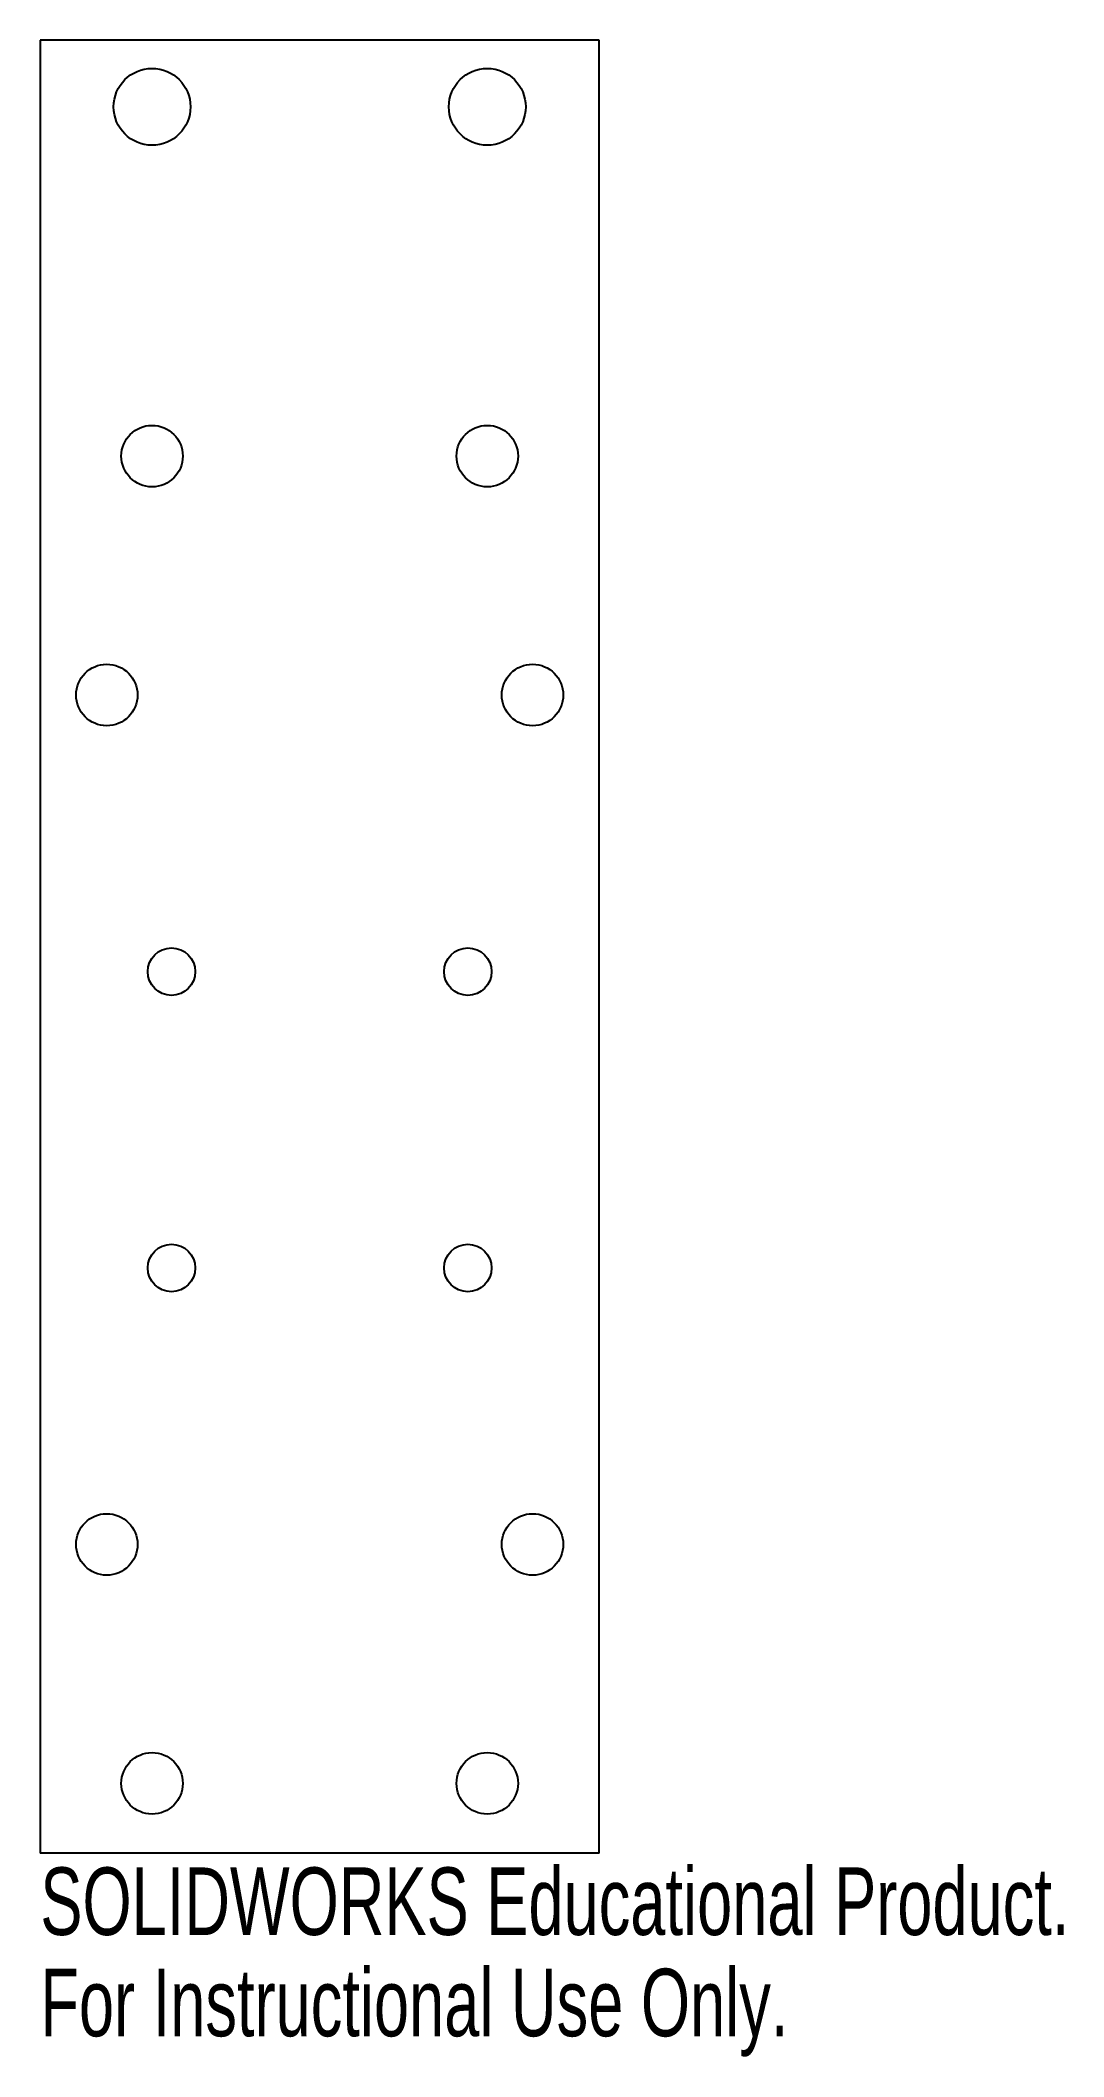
# Model space of a CAD drawing. Header units: millimetres. Extents: x -20 to 53, y -64 to 80.
import ezdxf

# ---------------------------------------------------------------- set-up
doc = ezdxf.new("R2010")
doc.units = ezdxf.units.MM
doc.styles.add('SLDTEXTSTYLE0', font='TXT', dxfattribs={"width": 0.7})

msp = doc.modelspace()

# ---------------------------------------------------------------- linework, layer by layer
at = {"color": 7, "linetype": 'Continuous', "lineweight": 25}
for p, q in [((20, 80), (-20, 80)), ((-20, 80), (-20, -49.76)), ((20, -49.76), (20, 80)), ((20, -49.76), (-20, -49.76))]:
    msp.add_line(p, q, dxfattribs=at)
for centre, radius in [((-12, 75.24), 2.75), ((12, 75.24), 2.75), ((-12, 50.24), 2.2), ((12, 50.24), 2.2), ((-15.24, 33.14), 2.2), ((15.24, 33.14), 2.2), ((-10.61, 13.34), 1.7), ((10.61, 13.34), 1.7), ((-10.61, -7.87), 1.7), ((10.61, -7.87), 1.7), ((-15.24, -27.66), 2.2), ((15.24, -27.66), 2.2), ((-12, -44.76), 2.2), ((12, -44.76), 2.2)]:
    msp.add_circle(centre, radius, dxfattribs=at)

# ---------------------------------------------------------------- texts
at = {"color": 7, "linetype": 'Continuous', "char_height": 4.8336, "attachment_point": 1, "style": 'SLDTEXTSTYLE0'}
for s, insert in [('SOLIDWORKS Educational Product.', (-20, -50.78)), ('For Instructional Use Only.', (-20, -58.03))]:
    msp.add_mtext(s, dxfattribs=dict(at, insert=insert))

doc.saveas('drawing.dxf')
